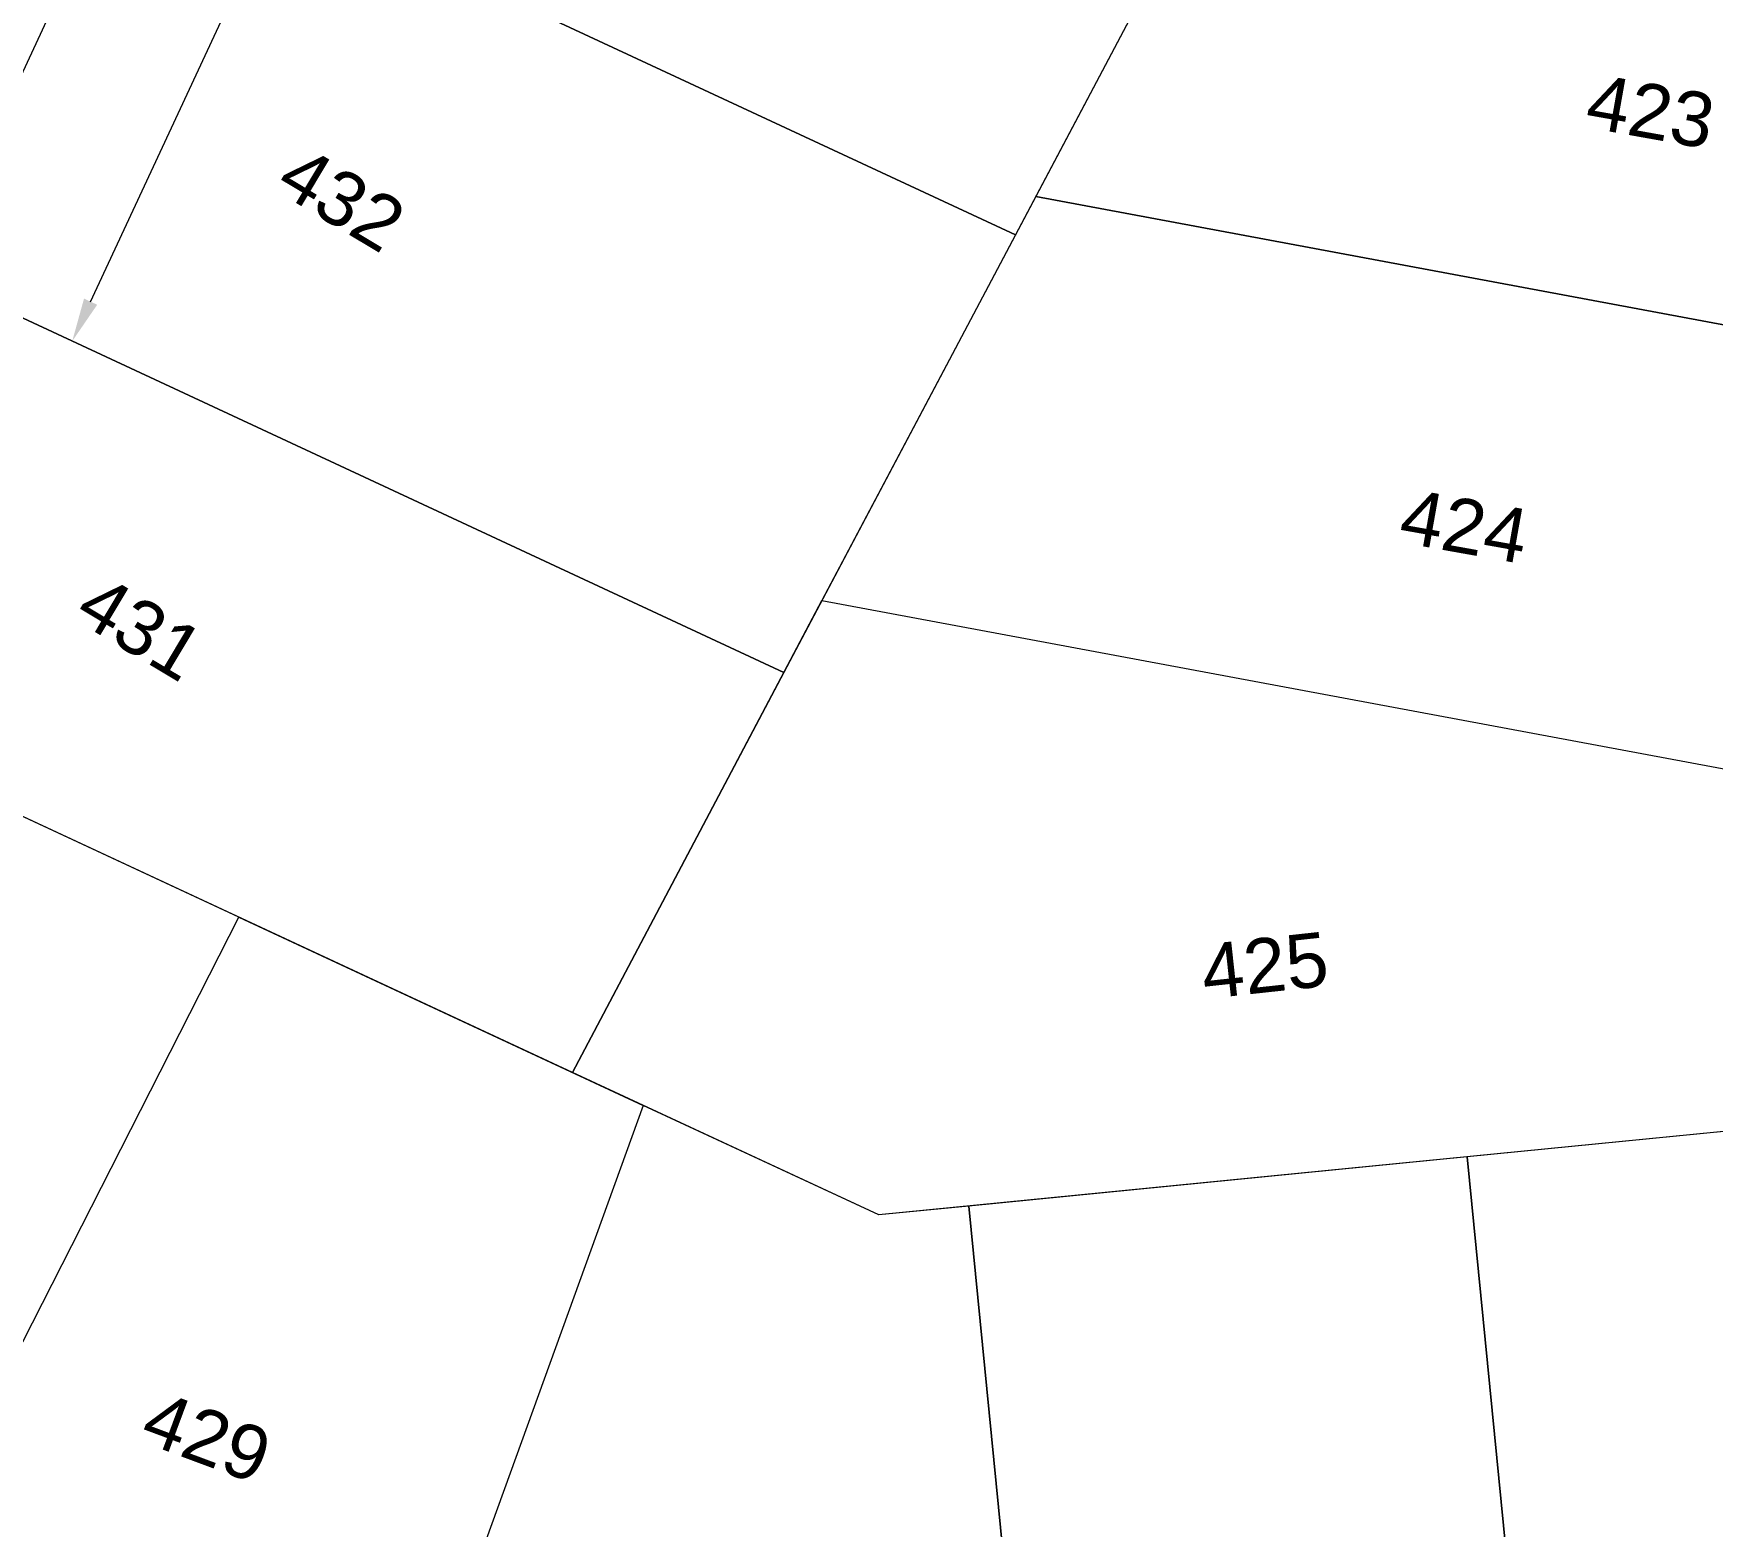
# Model space of a CAD drawing. Header units: metres. Extents: x 264965 to 265706, y 6180501 to 6181430.
# Drawn here: x 265146.1 to 265223.2, y 6181052.5 to 6181121.1 of the extents above; entities that cross this region are included whole.
import ezdxf

# ---------------------------------------------------------------- set-up
doc = ezdxf.new("R2010")
doc.units = ezdxf.units.M
for name, color, linetype, lineweight in [('_User Dimensions', 140, 'Continuous', 13), ('_User Miscellaneous10', 241, 'Continuous', 13), ('Cadastre Developer_SP_NEW', 92, 'Continuous', 15)]:
    doc.layers.add(name, color=color, linetype=linetype, lineweight=lineweight)
doc.styles.add('ARIAL', font='arial.ttf', dxfattribs={"height": 2})
doc.styles.get("Standard").update_dxf_attribs({"font": 'arial.ttf'})
doc.dimstyles.new('1.8mm_1_1000', dxfattribs={"dimtxt": 1.8, "dimasz": 2, "dimexe": 1, "dimexo": 3, "dimgap": 0.5, "dimtad": 0, "dimtoh": 1, "dimlfac": -1, "dimzin": 12, "dimdsep": 46, "dimtxsty": 'Standard', "dimcen": 1, "dimclrd": 256, "dimclre": 256, "dimclrt": 256, "dimazin": 3, "dimtfac": 1, "dimtmove": 0, "dimatfit": 3, "dimfxl": 1, "dimtolj": 1, "dimtzin": 0, "dimlwd": -1, "dimlwe": -1, "dimarcsym": 0})

# ---------------------------------------------------------------- blocks, each defined once
blk = doc.blocks.new('*D614')
at = {"layer": '_User Dimensions', "transparency": 16777216}
for p, q in [((265156.674, 6181153.267), (265161.459, 6181151.039)), ((265159.708, 6181149.648), (265152.409, 6181133.968)), ((265142.101, 6181111.826), (265149.4, 6181127.506)), ((265137.378, 6181111.818), (265142.163, 6181109.591))]:
    blk.add_line(p, q, dxfattribs=at)
for points in [[(265159.406, 6181149.789), (265160.011, 6181149.507), (265160.553, 6181151.461)], [(265141.798, 6181111.967), (265142.403, 6181111.685), (265141.256, 6181110.013)]]:
    blk.add_solid(points, dxfattribs=at)
at = {"layer": '_User Dimensions', "transparency": 16777216, "insert": (265150.905, 6181130.737), "char_height": 1.8, "attachment_point": 5, "rotation": 65.03588}
blk.add_mtext('\\A1;45.72', dxfattribs=at)
blk = doc.blocks.new('*D798')
at = {"layer": '_User Dimensions', "ltscale": 0.3, "transparency": 16777216}
for p, q in [((265188.027, 6181189.302), (265185.613, 6181190.426)), ((265185.675, 6181188.191), (265168.674, 6181151.672)), ((265148.695, 6181108.756), (265165.696, 6181145.275)), ((265149.358, 6181106.241), (265146.944, 6181107.365))]:
    blk.add_line(p, q, dxfattribs=at)
for points in [[(265185.373, 6181188.331), (265185.978, 6181188.05), (265186.519, 6181190.004)], [(265148.393, 6181108.897), (265148.997, 6181108.615), (265147.851, 6181106.943)]]:
    blk.add_solid(points, dxfattribs=at)
at = {"layer": '_User Dimensions', "ltscale": 0.3, "transparency": 16777216, "insert": (265167.185, 6181148.473), "char_height": 1.8, "attachment_point": 5, "rotation": 65.03588}
blk.add_mtext('\\A1;91.62', dxfattribs=at)

msp = doc.modelspace()

# ---------------------------------------------------------------- linework, layer by layer
at = {"layer": '_User Miscellaneous10'}
msp.add_lwpolyline([(265238.627, 6181253.709, 0.313089), (265151.775, 6181201.166), (265106.516, 6181099.788, 0.575546), (265176.294, 6181002.993), (265196.045, 6181004.941), (265201.566, 6181000.461), (265203.109, 6180986.387, -0.18017), (265194.13, 6180950.839, -0.134996), (265183.625, 6180941.816, 1.758638), (265202.156, 6180929.332, -0.134996), (265206.571, 6180942.458, 0.179554), (265218.02, 6180988.022), (265216.495, 6181001.933), (265220.926, 6181007.394), (265240.481, 6181009.323, -0.067151), (265318.244, 6181006.537), (265323.56, 6181005.625), (265333.575, 6180991.734), (265321.705, 6180914.063, -0.153558), (265285.078, 6180839.458)], format="xyb", dxfattribs=at)
at = {"layer": '_User Miscellaneous10', "color": 4, "transparency": 33554636}
msp.add_lwpolyline([(265238.533, 6181252.212, 0.313089), (265153.145, 6181200.554), (265107.886, 6181099.176, 0.575546), (265176.147, 6181004.486), (265196.512, 6181006.494), (265202.99, 6181001.237), (265204.6, 6180986.55, -0.180131), (265195.37, 6180949.994, -0.134919), (265184.266, 6180940.46, 1.758638), (265200.659, 6180929.416, -0.135058), (265205.331, 6180943.302, 0.179579), (265216.529, 6180987.858), (265214.935, 6181002.392), (265220.155, 6181008.825), (265240.334, 6181010.815, -0.067151), (265318.498, 6181008.016), (265324.418, 6181007), (265335.15, 6180992.114), (265323.188, 6180913.837, -0.153558), (265286.164, 6180838.423, -0.153558)], format="xyb", dxfattribs=at)
at = {"layer": '_User Miscellaneous10', "color": 6, "transparency": 33554636}
msp.add_lwpolyline([(265238.521, 6181252.012, 0.313089), (265153.327, 6181200.473), (265108.069, 6181099.095, 0.575546), (265176.128, 6181004.685), (265196.574, 6181006.701), (265203.18, 6181001.341), (265204.799, 6180986.572, -0.180126), (265195.535, 6180949.881, -0.134909), (265184.351, 6180940.279, 1.758638), (265200.459, 6180929.428, -0.135065), (265205.165, 6180943.414, 0.179583), (265216.33, 6180987.837), (265214.727, 6181002.453), (265220.053, 6181009.016), (265240.315, 6181011.014, -0.067151), (265318.532, 6181008.213), (265324.533, 6181007.183), (265335.36, 6180992.164), (265323.386, 6180913.806, -0.153558), (265286.309, 6180838.285, -0.153558)], format="xyb", dxfattribs=at)
at = {"layer": '_User Miscellaneous10', "color": 5, "transparency": 33554636}
for points in [[(265238.502, 6181251.713, 0.313089), (265153.601, 6181200.35), (265108.343, 6181098.973, 0.575546), (265176.098, 6181004.983), (265196.667, 6181007.012), (265203.465, 6181001.496), (265205.097, 6180986.605, -0.180118), (265195.783, 6180949.712, -0.134895), (265184.479, 6180940.007, 1.758638), (265200.159, 6180929.444, -0.135077), (265204.917, 6180943.583, 0.179588), (265216.032, 6180987.804), (265214.416, 6181002.545), (265219.899, 6181009.303), (265240.285, 6181011.313, -0.067151), (265318.582, 6181008.508), (265324.704, 6181007.458), (265335.675, 6180992.24), (265323.682, 6180913.761, -0.153558), (265286.526, 6180838.078, -0.153558)], [(265238.376, 6181249.717, 0.313089), (265155.427, 6181199.535), (265110.169, 6181098.157, 0.575546), (265175.902, 6181006.974), (265197.289, 6181009.083), (265205.363, 6181002.531), (265207.085, 6180986.823, -0.180071), (265197.435, 6180948.585, -0.134805), (265185.333, 6180938.199, 1.758638), (265198.163, 6180929.557, -0.13515), (265203.264, 6180944.708, 0.179621), (265214.044, 6180987.586), (265212.337, 6181003.157), (265218.871, 6181011.211), (265240.089, 6181013.303, -0.067151), (265318.921, 6181010.48), (265325.848, 6181009.291), (265337.776, 6180992.746), (265325.659, 6180913.459, -0.153558), (265287.974, 6180836.699, -0.153558)], [(265238.251, 6181247.721, 0.313089), (265157.254, 6181198.72), (265111.995, 6181097.342, 0.575546), (265175.706, 6181008.964), (265197.911, 6181011.154), (265207.262, 6181003.566), (265209.073, 6180987.041, -0.180027), (265199.088, 6180947.458, -0.134726), (265186.187, 6180936.391, 1.758638), (265196.166, 6180929.669, -0.135218), (265201.61, 6180945.834, 0.179655), (265212.056, 6180987.368), (265210.257, 6181003.769), (265217.844, 6181013.119), (265239.893, 6181015.294, -0.067151), (265319.259, 6181012.451), (265326.993, 6181011.124), (265339.876, 6180993.253), (265327.636, 6180913.157, -0.153558), (265289.422, 6180835.32, -0.153558)]]:
    msp.add_lwpolyline(points, format="xyb", dxfattribs=at)
at = {"layer": '_User Miscellaneous10', "color": 1, "transparency": 33554636}
for points in [[(265238.439, 6181250.715, 0.313089), (265154.514, 6181199.943), (265109.256, 6181098.565, 0.575546), (265176, 6181005.978), (265196.978, 6181008.047), (265204.414, 6181002.014), (265206.091, 6180986.714, -0.180094), (265196.609, 6180949.149, -0.134849), (265184.906, 6180939.103, 1.758638), (265199.161, 6180929.5, -0.135115), (265204.09, 6180944.145, 0.179604), (265215.038, 6180987.695), (265213.376, 6181002.851), (265219.385, 6181010.257), (265240.187, 6181012.308, -0.067151), (265318.752, 6181009.494), (265325.276, 6181008.375), (265336.725, 6180992.493), (265324.671, 6180913.61, -0.153558), (265287.25, 6180837.389, -0.153558)], [(265238.314, 6181248.719, 0.313089), (265156.341, 6181199.127), (265111.082, 6181097.75, 0.575546), (265175.804, 6181007.969), (265197.6, 6181010.118), (265206.312, 6181003.049), (265208.079, 6180986.932, -0.180048), (265198.261, 6180948.022, -0.134764), (265185.76, 6180937.295, 1.758638), (265197.164, 6180929.613, -0.135185), (265202.437, 6180945.271, 0.179638), (265213.05, 6180987.477), (265211.297, 6181003.463), (265218.358, 6181012.165), (265239.991, 6181014.298, -0.067151), (265319.09, 6181011.465), (265326.421, 6181010.208), (265338.826, 6180992.999), (265326.648, 6180913.308, -0.153558), (265288.698, 6180836.009, -0.153558)], [(265238.188, 6181246.723, 0.313089), (265158.167, 6181198.312), (265112.908, 6181096.934, 0.575546), (265175.607, 6181009.959), (265198.222, 6181012.189), (265208.211, 6181004.084), (265210.068, 6180987.15, -0.180007), (265199.914, 6180946.895, -0.134689), (265186.614, 6180935.486, 1.758638), (265195.167, 6180929.725, -0.13525), (265200.784, 6180946.396, 0.179672), (265211.062, 6180987.259), (265209.218, 6181004.075), (265217.331, 6181014.074), (265239.794, 6181016.289, -0.067151), (265319.428, 6181013.436), (265327.565, 6181012.04), (265340.927, 6180993.506), (265328.625, 6180913.006, -0.153558), (265290.147, 6180834.63, -0.153558)]]:
    msp.add_lwpolyline(points, format="xyb", dxfattribs=at)
at = {"layer": '_User Miscellaneous10', "color": 1, "transparency": 33554534}
for points in [[(265161.819, 6181196.681, -0.313089), (265237.937, 6181242.731), (265312.462, 6181238.046), (265323.095, 6181216.491), (265256.923, 6181117.998, 0.166573), (265243.181, 6181066.644), (265245.708, 6181029.887), (265237.409, 6181020.073), (265175.215, 6181013.94, -0.575546), (265116.561, 6181095.304)], [(265163.646, 6181195.866, -0.313089), (265237.812, 6181240.735), (265311.181, 6181236.123), (265320.789, 6181216.645), (265255.262, 6181119.113, 0.166573), (265241.186, 6181066.506), (265243.657, 6181030.559), (265236.406, 6181021.984), (265175.019, 6181015.93, -0.575546), (265118.387, 6181094.488)], [(265165.472, 6181195.051, -0.313089), (265237.686, 6181238.739), (265309.9, 6181234.2), (265318.483, 6181216.799), (265253.602, 6181120.228, 0.166573), (265239.19, 6181066.369), (265241.606, 6181031.231), (265235.402, 6181023.894), (265174.822, 6181017.92, -0.575546), (265120.213, 6181093.673)]]:
    msp.add_lwpolyline(points, format="xyb", close=True, dxfattribs=at)
at = {"layer": '_User Miscellaneous10', "color": 5, "transparency": 33554534}
for points in [[(265162.732, 6181196.274, -0.313089), (265237.874, 6181241.733), (265311.822, 6181237.085), (265321.942, 6181216.568), (265256.093, 6181118.555, 0.166573), (265242.183, 6181066.575), (265244.683, 6181030.223), (265236.908, 6181021.028), (265175.117, 6181014.935, -0.575546), (265117.474, 6181094.896)], [(265164.559, 6181195.459, -0.313089), (265237.749, 6181239.737), (265310.54, 6181235.161), (265319.636, 6181216.722), (265254.432, 6181119.671, 0.166573), (265240.188, 6181066.438), (265242.632, 6181030.895), (265235.904, 6181022.939), (265174.92, 6181016.925, -0.575546), (265119.3, 6181094.081)], [(265166.385, 6181194.643, -0.313089), (265237.623, 6181237.741), (265309.259, 6181233.238), (265317.33, 6181216.876), (265252.772, 6181120.786, 0.166573), (265238.193, 6181066.301), (265240.581, 6181031.567), (265234.901, 6181024.85), (265174.724, 6181018.916, -0.575546), (265121.127, 6181093.265)]]:
    msp.add_lwpolyline(points, format="xyb", close=True, dxfattribs=at)
at = {"layer": '_User Miscellaneous10', "color": 6, "transparency": 33554534}
msp.add_lwpolyline([(265166.659, 6181194.521, -0.313089), (265237.605, 6181237.441), (265309.067, 6181232.949), (265316.984, 6181216.899), (265252.523, 6181120.953, 0.166573), (265237.893, 6181066.28), (265240.273, 6181031.668), (265234.75, 6181025.136), (265174.695, 6181019.214, -0.575546), (265121.401, 6181093.143)], format="xyb", close=True, dxfattribs=at)
at = {"layer": '_User Miscellaneous10', "color": 4, "transparency": 33554534}
msp.add_lwpolyline([(265166.842, 6181194.439, -0.313089), (265237.592, 6181237.242), (265308.939, 6181232.757), (265316.753, 6181216.914), (265252.357, 6181121.065, 0.166573), (265237.694, 6181066.266), (265240.068, 6181031.735), (265234.65, 6181025.328), (265174.675, 6181019.413, -0.575546), (265121.583, 6181093.062)], format="xyb", close=True, dxfattribs=at)
at = {"layer": '_User Miscellaneous10'}
msp.add_lwpolyline([(265168.211, 6181193.828, -0.313089), (265237.498, 6181235.745), (265307.978, 6181231.314), (265315.024, 6181217.03), (265251.112, 6181121.901, 0.166573), (265236.197, 6181066.163), (265238.53, 6181032.239), (265233.897, 6181026.761), (265174.528, 6181020.906, -0.575546), (265122.953, 6181092.45)], format="xyb", close=True, dxfattribs=at)
at = {"layer": 'Cadastre Developer_SP_NEW', "transparency": 33554687, "flags": 128}
for points in [[(265201.939, 6181132.151), (265191.184, 6181111.82), (265141.853, 6181134.786), (265151.218, 6181155.763)], [(265141.853, 6181134.786), (265191.184, 6181111.82), (265180.55, 6181091.72), (265132.594, 6181114.046)], [(265180.55, 6181091.72), (265170.833, 6181073.351), (265124.132, 6181095.092), (265132.594, 6181114.046)], [(265216.319, 6181025.027), (265211.936, 6181069.467), (265189.047, 6181067.21), (265193.43, 6181022.77)]]:
    msp.add_lwpolyline(points, close=True, dxfattribs=at)
for points in [[(265251.758, 6181122.863), (265201.939, 6181132.151), (265192.119, 6181113.588), (265241.951, 6181104.298, -0.059215)], [(265241.951, 6181104.298), (265192.119, 6181113.588), (265182.299, 6181095.026), (265236.881, 6181084.85, -0.056629)], [(265132.926, 6181036.14), (265155.506, 6181080.487), (265124.132, 6181095.092, 0.320888)], [(265184.903, 6181066.801), (265170.833, 6181073.351), (265182.299, 6181095.026), (265236.881, 6181084.85, 0.036548), (265235.989, 6181071.839)], [(265155.506, 6181080.487), (265174.087, 6181071.836), (265156.217, 6181022.426, -0.134905), (265132.926, 6181036.14)], [(265189.047, 6181067.21), (265184.903, 6181066.801), (265174.087, 6181071.836), (265156.217, 6181022.426, 0.066083), (265169.523, 6181020.66, 0.020511), (265181.487, 6181021.592), (265193.43, 6181022.77), (265189.047, 6181067.21)], [(265216.319, 6181025.027), (265233.897, 6181026.761), (265238.53, 6181032.239), (265237.364, 6181049.201), (265236.197, 6181066.163, -0.015845), (265235.989, 6181071.839), (265211.936, 6181069.467)]]:
    msp.add_lwpolyline(points, format="xyb", close=True, dxfattribs=at)

# ---------------------------------------------------------------- texts
at = {"layer": 'Cadastre Developer_SP_NEW', "transparency": 33554687, "style": 'ARIAL'}
for s, rotation, p in [('423', 349.89665, (265217.29, 6181116.785)), ('432', 329.12694, (265157.09, 6181113.912)), ('424', 349.89665, (265208.723, 6181097.727)), ('431', 329.12694, (265147.851, 6181094.204)), ('425', 6.204, (265199.877, 6181076.715)), ('429', 339.57736, (265150.872, 6181056.446))]:
    msp.add_text(s, height=2.5, rotation=rotation, dxfattribs=at).set_placement(p)

# ---------------------------------------------------------------- dimensions: what is measured, and where the dimension line sits
at = {"layer": '_User Dimensions', "ltscale": 0.3}
dim = msp.add_aligned_dim(p1=(265190.747, 6181188.036), p2=(265152.078, 6181104.975), distance=-4.663, dimstyle='1.8mm_1_1000', dxfattribs=at)
dim.commit()
dim.dimension.update_dxf_attribs({"geometry": '*D798', "text_midpoint": (265167.185, 6181148.473)})
at = {"layer": '_User Dimensions'}
dim = msp.add_aligned_dim(p1=(265153.954, 6181154.533), p2=(265134.658, 6181113.085), distance=7.278, dimstyle='1.8mm_1_1000', dxfattribs=at)
dim.commit()
dim.dimension.update_dxf_attribs({"geometry": '*D614', "text_midpoint": (265150.905, 6181130.737)})

doc.saveas('drawing.dxf')
